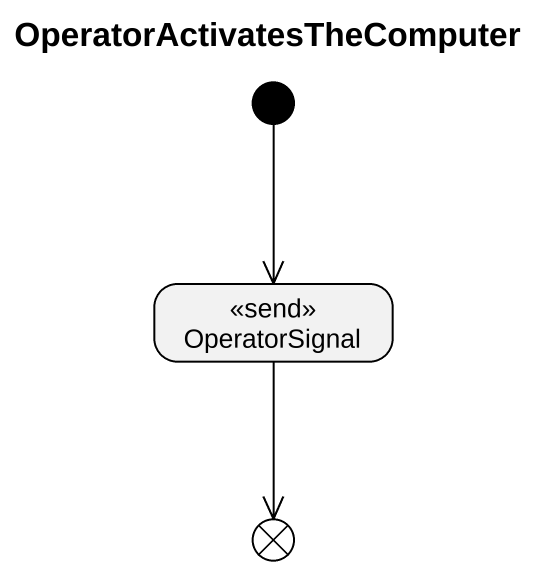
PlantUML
@startuml
title OperatorActivatesTheComputer
hide empty description
state OperatorSignal <<send>>
state flowfinal1 <<end>>
[*] --> OperatorSignal
OperatorSignal --> flowfinal1
@enduml
